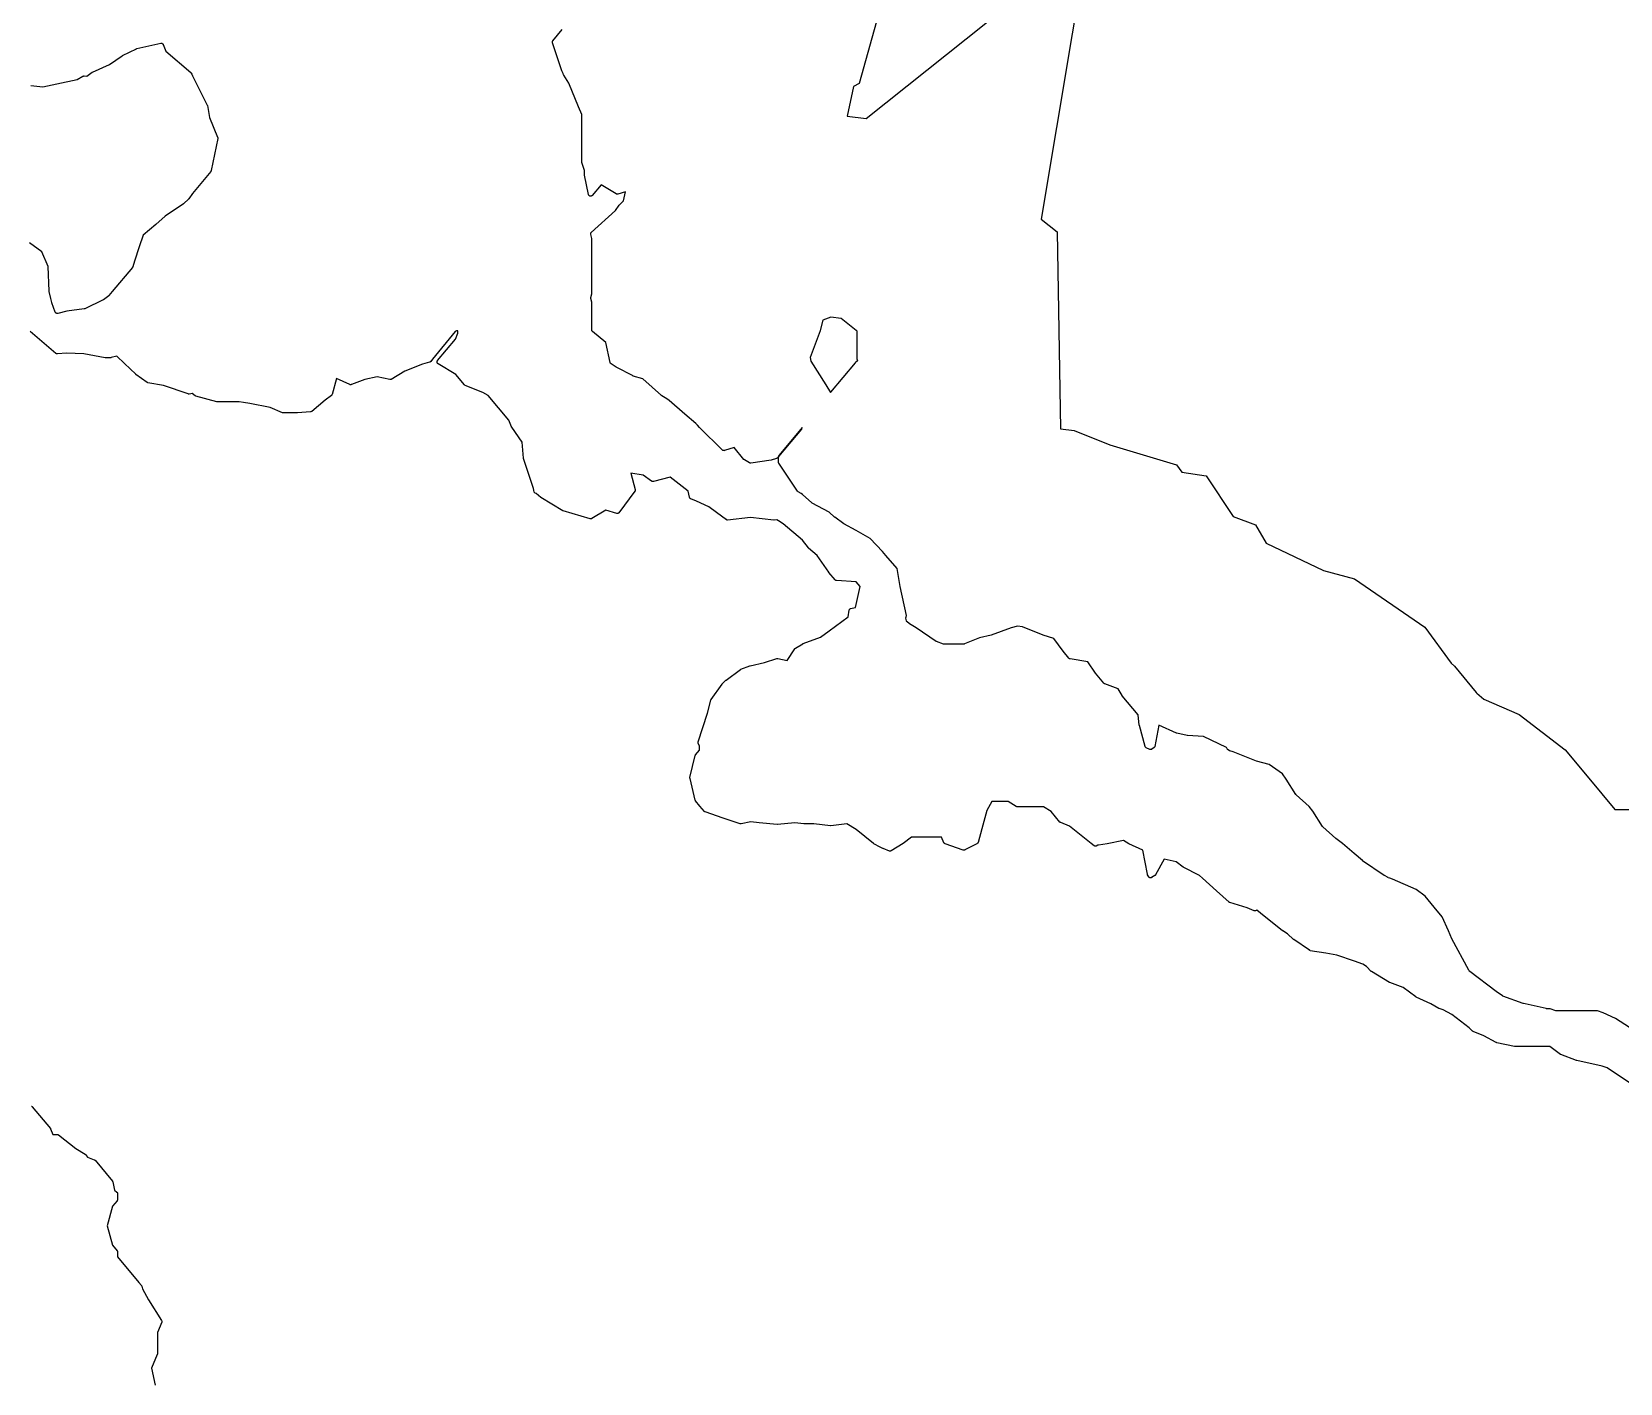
# Model space of a CAD drawing. Header units: millimetres. Extents: x 0 to 500, y 0 to 700.
# Drawn here: x 184.5 to 239.7, y 158.8 to 205.7 of the extents above; entities that cross this region are included whole.
import ezdxf

# ---------------------------------------------------------------- set-up
doc = ezdxf.new("R2010")
doc.units = ezdxf.units.MM
doc.layers.add('CORTE', color=1, linetype='Continuous')
doc.layers.add('GRABADO', color=5, linetype='Continuous')

msp = doc.modelspace()

# ---------------------------------------------------------------- linework, layer by layer
at = {"layer": 'CORTE'}
for points in [[(214.279, 207.691), (213.237, 203.95), (213.034, 203.846), (212.819, 202.816), (213.474, 202.729), (221.163, 208.872), (219.556, 199.228), (220.111, 198.792), (220.23, 191.947), (220.698, 191.885), (221.939, 191.388), (224.26, 190.691), (224.44, 190.444), (225.284, 190.317), (226.23, 188.898), (227.002, 188.613), (227.376, 187.975), (229.366, 187.02), (230.441, 186.733), (232.887, 185.055), (233.801, 183.801), (233.918, 183.696), (234.674, 182.788), (234.694, 182.756), (234.935, 182.55), (236.157, 182.017), (237.765, 180.79), (238.585, 179.805), (239.49, 178.719), (239.491, 178.717), (240.139, 178.717)], [(239.99, 169.22), (239.224, 169.745), (239.111, 169.775), (239.083, 169.785), (239.041, 169.797), (238.161, 169.995), (238.156, 169.996), (237.607, 170.202), (237.601, 170.205), (237.596, 170.208), (237.593, 170.21), (237.228, 170.479), (236.014, 170.479), (236.01, 170.479), (236.004, 170.48), (235.385, 170.615), (235.379, 170.616), (235.37, 170.62), (235.366, 170.622), (234.932, 170.858), (234.568, 171.004), (234.563, 171.006), (234.557, 171.01), (234.55, 171.014), (234.545, 171.019), (234.425, 171.137), (233.82, 171.598), (233.518, 171.754), (233.383, 171.8), (233.378, 171.802), (233.372, 171.805), (233.095, 171.971), (232.587, 172.2), (232.582, 172.202), (232.578, 172.205), (232.133, 172.539), (231.666, 172.707), (231.661, 172.71), (231.657, 172.712), (231.032, 173.087), (231.028, 173.09), (231.023, 173.093), (230.859, 173.258), (230.735, 173.343), (230.439, 173.444), (229.824, 173.655), (229.441, 173.721), (228.903, 173.813), (228.896, 173.814), (228.885, 173.819), (228.878, 173.822), (228.874, 173.825), (228.329, 174.198), (228.327, 174.2), (228.321, 174.204), (228.113, 174.404), (227.95, 174.502), (227.946, 174.504), (227.181, 175.116), (227.05, 175.221), (227.007, 175.203), (227.002, 175.202), (226.998, 175.201), (226.988, 175.199), (226.973, 175.199), (226.964, 175.201), (226.959, 175.202), (226.955, 175.203), (226.71, 175.302), (226.113, 175.482), (226.107, 175.484), (226.099, 175.488), (226.093, 175.492), (226.089, 175.495), (225.643, 175.896), (225.16, 176.33), (225.058, 176.422), (224.494, 176.713), (224.488, 176.716), (224.484, 176.719), (224.252, 176.905), (223.833, 176.988), (223.532, 176.447), (223.529, 176.441), (223.523, 176.433), (223.518, 176.429), (223.513, 176.425), (223.509, 176.421), (223.394, 176.352), (223.39, 176.351), (223.384, 176.348), (223.377, 176.346), (223.369, 176.344), (223.36, 176.343), (223.351, 176.343), (223.34, 176.345), (223.333, 176.348), (223.324, 176.351), (223.318, 176.355), (223.311, 176.359), (223.302, 176.368), (223.296, 176.376), (223.293, 176.38), (223.255, 176.449), (223.251, 176.456), (223.249, 176.462), (223.248, 176.467), (223.093, 177.306), (222.601, 177.527), (222.597, 177.529), (222.418, 177.637), (221.846, 177.522), (221.553, 177.478), (221.526, 177.474), (221.468, 177.447), (221.464, 177.446), (221.456, 177.443), (221.446, 177.442), (221.442, 177.442), (221.435, 177.442), (221.425, 177.443), (221.413, 177.446), (221.404, 177.451), (221.399, 177.453), (221.394, 177.457), (221.294, 177.537), (220.54, 178.14), (220.235, 178.263), (220.229, 178.266), (220.225, 178.269), (220.22, 178.272), (220.213, 178.278), (220.208, 178.284), (219.903, 178.65), (219.632, 178.813), (218.723, 178.813), (218.721, 178.813), (218.716, 178.813), (218.706, 178.815), (218.697, 178.818), (218.69, 178.821), (218.405, 178.993), (217.844, 178.993), (217.67, 178.679), (217.494, 178.043), (217.494, 178.043), (217.364, 177.577), (217.362, 177.571), (217.357, 177.559), (217.354, 177.554), (217.35, 177.549), (217.344, 177.542), (217.338, 177.537), (217.332, 177.533), (217.327, 177.53), (216.908, 177.315), (216.901, 177.311), (216.887, 177.307), (216.878, 177.306), (216.871, 177.306), (216.864, 177.306), (216.857, 177.308), (216.852, 177.309), (216.221, 177.525), (216.218, 177.527), (216.212, 177.53), (216.205, 177.534), (216.198, 177.539), (216.192, 177.545), (216.185, 177.553), (216.181, 177.56), (216.179, 177.564), (216.097, 177.761), (215.047, 177.761), (214.766, 177.537), (214.762, 177.534), (214.341, 177.281), (214.337, 177.279), (214.328, 177.274), (214.319, 177.272), (214.312, 177.271), (214.305, 177.27), (214.296, 177.27), (214.282, 177.273), (214.063, 177.36), (214.06, 177.362), (213.963, 177.414), (213.746, 177.53), (213.741, 177.532), (213.735, 177.536), (213.125, 178.025), (212.806, 178.216), (212.248, 178.148), (212.241, 178.148), (212.235, 178.148), (211.656, 178.218), (211.313, 178.218), (211.308, 178.218), (211.004, 178.259), (210.395, 178.193), (210.389, 178.192), (210.383, 178.193), (209.765, 178.26), (209.466, 178.293), (209.133, 178.22), (209.128, 178.219), (209.12, 178.218), (209.112, 178.218), (209.104, 178.219), (209.099, 178.22), (209.095, 178.222), (208.512, 178.422), (207.883, 178.637), (207.879, 178.639), (207.874, 178.642), (207.866, 178.646), (207.857, 178.654), (207.702, 178.84), (207.55, 179.022), (207.548, 179.026), (207.545, 179.029), (207.54, 179.038), (207.537, 179.048), (207.358, 179.801), (207.356, 179.807), (207.356, 179.817), (207.356, 179.822), (207.356, 179.83), (207.538, 180.591), (207.54, 180.599), (207.545, 180.608), (207.549, 180.615), (207.552, 180.618), (207.685, 180.778), (207.685, 180.916), (207.64, 181.024), (207.638, 181.03), (207.636, 181.037), (207.635, 181.046), (207.635, 181.053), (207.635, 181.058), (207.636, 181.065), (207.638, 181.072), (207.968, 182.063), (208.083, 182.521), (208.084, 182.524), (208.086, 182.531), (208.09, 182.537), (208.092, 182.542), (208.476, 183.079), (208.48, 183.084), (208.604, 183.208), (208.608, 183.211), (209.108, 183.587), (209.111, 183.589), (209.118, 183.593), (209.126, 183.596), (209.439, 183.709), (209.443, 183.711), (209.946, 183.831), (210.37, 183.97), (210.38, 183.972), (210.389, 183.972), (210.398, 183.972), (210.403, 183.971), (210.73, 183.899), (211.002, 184.307), (211.005, 184.312), (211.01, 184.317), (211.014, 184.321), (211.021, 184.327), (211.026, 184.33), (211.276, 184.48), (211.281, 184.483), (211.288, 184.486), (211.895, 184.705), (212.196, 184.931), (212.848, 185.419), (212.886, 185.644), (212.889, 185.654), (212.892, 185.66), (212.895, 185.667), (212.899, 185.673), (212.905, 185.68), (212.915, 185.689), (212.922, 185.693), (212.926, 185.695), (212.934, 185.699), (213.105, 185.74), (213.264, 186.469), (213.131, 186.629), (212.45, 186.672), (212.443, 186.673), (212.438, 186.675), (212.432, 186.676), (212.422, 186.681), (212.415, 186.685), (212.41, 186.689), (212.405, 186.693), (212.401, 186.697), (212.183, 186.959), (212.181, 186.962), (211.772, 187.55), (211.477, 187.8), (211.473, 187.803), (211.47, 187.807), (211.261, 188.076), (210.59, 188.651), (210.432, 188.746), (210.37, 188.783), (210.277, 188.777), (210.272, 188.777), (210.265, 188.778), (209.462, 188.861), (208.657, 188.777), (208.648, 188.777), (208.638, 188.778), (208.632, 188.78), (208.627, 188.782), (208.621, 188.784), (208.615, 188.787), (208.61, 188.791), (208.492, 188.878), (208.008, 189.235), (207.579, 189.428), (207.381, 189.517), (207.373, 189.52), (207.363, 189.528), (207.357, 189.534), (207.35, 189.542), (207.347, 189.547), (207.346, 189.549), (207.342, 189.556), (207.339, 189.566), (207.338, 189.572), (207.299, 189.782), (206.667, 190.27), (206.084, 190.12), (206.077, 190.118), (206.064, 190.117), (206.054, 190.118), (206.046, 190.119), (206.042, 190.12), (206.035, 190.123), (206.026, 190.127), (206.022, 190.13), (205.728, 190.332), (205.298, 190.405), (205.454, 189.843), (205.456, 189.837), (205.457, 189.828), (205.457, 189.821), (205.456, 189.814), (205.455, 189.806), (205.452, 189.798), (205.45, 189.792), (205.447, 189.786), (205.443, 189.781), (204.889, 189.033), (204.886, 189.029), (204.881, 189.025), (204.874, 189.019), (204.867, 189.014), (204.861, 189.011), (204.854, 189.009), (204.849, 189.007), (204.842, 189.006), (204.831, 189.005), (204.824, 189.005), (204.817, 189.006), (204.811, 189.008), (204.432, 189.121), (203.942, 188.828), (203.936, 188.824), (203.929, 188.821), (203.922, 188.819), (203.913, 188.818), (203.904, 188.817), (203.897, 188.818), (203.89, 188.818), (203.884, 188.82), (203.261, 189.006), (202.955, 189.098), (202.95, 189.099), (202.943, 189.103), (202.175, 189.563), (202.171, 189.566), (202.009, 189.696), (201.975, 189.716), (201.969, 189.72), (201.963, 189.725), (201.961, 189.728), (201.956, 189.733), (201.949, 189.744), (201.945, 189.754), (201.943, 189.759), (201.931, 189.807), (201.931, 189.811), (201.923, 189.873), (201.576, 190.914), (201.575, 190.92), (201.574, 190.926), (201.528, 191.48), (201.163, 192.005), (201.16, 192.011), (201.157, 192.017), (201.06, 192.248), (200.704, 192.674), (200.349, 193.101), (200.165, 193.211), (199.551, 193.457), (199.545, 193.459), (199.537, 193.465), (199.531, 193.469), (199.527, 193.472), (199.524, 193.476), (199.223, 193.837), (198.605, 194.207), (198.601, 194.211), (198.596, 194.214), (198.591, 194.22), (198.588, 194.224), (198.582, 194.231), (198.577, 194.242), (198.574, 194.251), (198.572, 194.26), (198.571, 194.27), (198.572, 194.28), (198.573, 194.287), (198.575, 194.292), (198.577, 194.3), (198.582, 194.308), (198.584, 194.312), (198.588, 194.317), (199.208, 195.061), (199.296, 195.272), (199.286, 195.35), (199.28, 195.349), (199.275, 195.349), (199.268, 195.349), (199.261, 195.35), (199.255, 195.351), (199.242, 195.355), (199.204, 195.327), (198.406, 194.369), (198.351, 194.29), (198.347, 194.285), (198.343, 194.281), (198.338, 194.277), (198.333, 194.273), (198.325, 194.268), (198.317, 194.265), (198.312, 194.264), (198.069, 194.199), (197.453, 193.952), (196.977, 193.666), (196.972, 193.664), (196.968, 193.662), (196.961, 193.66), (196.952, 193.658), (196.947, 193.658), (196.942, 193.657), (196.934, 193.658), (196.929, 193.658), (196.493, 193.753), (196.066, 193.66), (195.592, 193.485), (195.586, 193.483), (195.579, 193.482), (195.572, 193.481), (195.562, 193.481), (195.55, 193.482), (195.543, 193.485), (195.539, 193.486), (195.077, 193.699), (194.922, 193.138), (194.92, 193.133), (194.917, 193.125), (194.912, 193.117), (194.908, 193.112), (194.906, 193.109), (194.9, 193.102), (194.687, 192.949), (194.215, 192.553), (194.206, 192.546), (194.19, 192.54), (194.179, 192.538), (193.717, 192.503), (193.226, 192.503), (193.218, 192.504), (193.209, 192.506), (193.203, 192.508), (192.767, 192.683), (192.065, 192.823), (191.851, 192.866), (191.69, 192.882), (190.933, 192.882), (190.93, 192.882), (190.925, 192.883), (190.918, 192.884), (190.189, 193.086), (190.182, 193.088), (190.174, 193.092), (190.169, 193.095), (190.064, 193.17), (190.019, 193.164), (189.956, 193.156), (189.951, 193.156), (189.946, 193.156), (189.936, 193.156), (189.927, 193.159), (189.064, 193.455), (188.527, 193.547), (188.521, 193.548), (188.509, 193.552), (188.503, 193.556), (188.5, 193.558), (188.11, 193.838), (188.106, 193.842), (187.716, 194.216), (187.447, 194.474), (187.246, 194.422), (187.237, 194.42), (187.036, 194.42), (186.295, 194.551), (185.698, 194.578), (185.38, 194.553), (185.369, 194.553), (185.355, 194.556), (185.346, 194.559), (185.341, 194.562), (185.335, 194.566), (185.33, 194.569), (184.429, 195.326)], [(184.485, 168.409), (184.492, 168.405), (184.496, 168.402), (184.504, 168.396), (184.508, 168.391), (185.136, 167.638), (185.138, 167.634), (185.143, 167.627), (185.145, 167.621), (185.227, 167.426), (185.38, 167.426), (185.387, 167.426), (185.396, 167.424), (185.405, 167.421), (185.412, 167.418), (185.418, 167.414), (185.423, 167.41), (186.018, 166.935), (186.345, 166.74), (186.349, 166.737), (186.356, 166.731), (186.361, 166.725), (186.431, 166.641), (186.659, 166.549), (186.664, 166.547), (186.673, 166.542), (186.681, 166.536), (186.687, 166.53), (187.29, 165.807), (187.295, 165.8), (187.299, 165.79), (187.302, 165.784), (187.303, 165.779), (187.364, 165.489), (187.443, 165.425), (187.448, 165.421), (187.452, 165.416), (187.456, 165.41), (187.46, 165.404), (187.464, 165.397), (187.466, 165.391), (187.468, 165.384), (187.47, 165.373), (187.47, 165.166), (187.468, 165.155), (187.466, 165.149), (187.464, 165.14), (187.457, 165.129), (187.453, 165.124), (187.298, 164.938), (187.108, 164.256), (187.298, 163.574), (187.454, 163.388), (187.457, 163.383), (187.46, 163.379), (187.464, 163.372), (187.467, 163.363), (187.468, 163.356), (187.47, 163.347), (187.47, 163.172), (188.214, 162.279), (188.297, 162.179), (188.302, 162.173), (188.307, 162.163), (188.309, 162.158), (188.31, 162.154), (188.336, 162.062), (188.549, 161.677), (188.995, 160.962), (188.999, 160.957), (189.004, 160.944), (189.007, 160.932), (189.007, 160.926), (189.008, 160.921), (189.007, 160.914), (189.006, 160.909), (189.005, 160.9), (188.857, 160.546), (188.857, 159.805), (188.856, 159.797), (188.854, 159.788), (188.852, 159.781), (188.652, 159.301), (188.776, 158.71)]]:
    msp.add_lwpolyline(points, dxfattribs=at)
at = {"layer": 'GRABADO'}
for points in [[(184.461, 203.882), (184.875, 203.837), (185.362, 203.94), (186.062, 204.088), (186.268, 204.202), (186.272, 204.204), (186.282, 204.208), (186.292, 204.21), (186.297, 204.211), (186.301, 204.211), (186.307, 204.211), (186.408, 204.202), (186.594, 204.336), (186.6, 204.34), (187.193, 204.607), (187.632, 204.914), (187.637, 204.917), (188.126, 205.157), (188.134, 205.16), (188.14, 205.161), (188.975, 205.347), (188.979, 205.347), (188.983, 205.348), (188.995, 205.348), (189.004, 205.346), (189.009, 205.345), (189.016, 205.342), (189.024, 205.339), (189.029, 205.335), (189.035, 205.331), (189.04, 205.327), (189.047, 205.32), (189.052, 205.312), (189.054, 205.307), (189.057, 205.302), (189.146, 205.074), (190.014, 204.33), (190.017, 204.327), (190.022, 204.321), (190.027, 204.314), (190.029, 204.31), (190.047, 204.274), (190.076, 204.216), (190.586, 203.197), (190.589, 203.19), (190.591, 203.182), (190.592, 203.178), (190.66, 202.767), (190.947, 202.08), (190.949, 202.075), (190.951, 202.065), (190.952, 202.056), (190.952, 202.049), (190.952, 202.044), (190.951, 202.039), (190.778, 201.202), (190.719, 200.921), (190.717, 200.912), (190.711, 200.902), (190.706, 200.894), (190.069, 200.13), (189.942, 199.94), (189.939, 199.935), (189.934, 199.93), (189.771, 199.773), (189.767, 199.77), (189.764, 199.767), (189.128, 199.332), (188.803, 199.053), (188.36, 198.673), (188.227, 198.274), (188.062, 197.779), (187.997, 197.582), (187.995, 197.576), (187.99, 197.568), (187.987, 197.563), (187.984, 197.558), (187.288, 196.723), (187.172, 196.584), (187.168, 196.58), (187.163, 196.575), (186.986, 196.434), (186.981, 196.43), (186.976, 196.427), (186.335, 196.119), (186.329, 196.117), (186.321, 196.114), (186.315, 196.113), (185.707, 196.041), (185.392, 195.956), (185.387, 195.956), (185.382, 195.955), (185.375, 195.955), (185.368, 195.956), (185.361, 195.957), (185.353, 195.959), (185.347, 195.962), (185.34, 195.965), (185.33, 195.971), (185.324, 195.977), (185.317, 195.984), (185.312, 195.993), (185.308, 196.001), (185.191, 196.328), (185.19, 196.332), (185.153, 196.476), (185.099, 196.725), (185.098, 196.73), (185.098, 196.734), (185.058, 197.588), (184.844, 198.102), (184.409, 198.409)], [(239.992, 171.141), (239.504, 171.451), (239.077, 171.648), (238.888, 171.717), (238.179, 171.717), (237.452, 171.717), (237.444, 171.719), (237.437, 171.72), (237.431, 171.722), (237.239, 171.796), (237.106, 171.796), (237.098, 171.798), (236.37, 171.964), (236.314, 171.974), (236.308, 171.975), (236.301, 171.978), (235.597, 172.238), (235.592, 172.24), (235.586, 172.243), (235.361, 172.391), (235.358, 172.392), (234.445, 173.09), (234.437, 173.096), (234.431, 173.104), (234.429, 173.106), (234.421, 173.119), (234.41, 173.135), (234.409, 173.138), (233.821, 174.227), (233.82, 174.23), (233.702, 174.498), (233.483, 174.993), (233.207, 175.324), (232.891, 175.704), (232.583, 175.939), (231.767, 176.295), (231.67, 176.33), (231.614, 176.35), (231.609, 176.352), (231.482, 176.42), (231.478, 176.422), (230.724, 176.939), (230.721, 176.942), (230.43, 177.191), (230.026, 177.537), (229.796, 177.71), (229.793, 177.712), (229.344, 178.117), (229.34, 178.121), (229.335, 178.126), (229.332, 178.13), (228.999, 178.663), (228.862, 178.828), (228.416, 179.23), (228.412, 179.234), (228.41, 179.237), (228.407, 179.241), (228.072, 179.777), (227.936, 179.963), (227.473, 180.28), (227.042, 180.395), (227.037, 180.397), (226.228, 180.72), (226.113, 180.755), (226.108, 180.756), (226.104, 180.758), (226.098, 180.762), (226.092, 180.766), (226.035, 180.808), (226.033, 180.811), (226.029, 180.814), (226.023, 180.822), (226.019, 180.828), (226.017, 180.831), (225.995, 180.874), (225.191, 181.259), (224.639, 181.293), (224.634, 181.294), (224.267, 181.367), (224.259, 181.369), (224.254, 181.372), (223.646, 181.655), (223.508, 180.914), (223.507, 180.907), (223.505, 180.903), (223.503, 180.897), (223.497, 180.888), (223.494, 180.884), (223.492, 180.882), (223.485, 180.874), (223.399, 180.812), (223.392, 180.808), (223.384, 180.804), (223.374, 180.801), (223.365, 180.8), (223.36, 180.8), (223.355, 180.8), (223.346, 180.8), (223.334, 180.804), (223.328, 180.806), (223.208, 180.863), (223.202, 180.867), (223.191, 180.875), (223.185, 180.882), (223.181, 180.885), (223.178, 180.89), (223.174, 180.898), (223.171, 180.904), (223.17, 180.908), (222.967, 181.64), (222.965, 181.645), (222.922, 182.011), (222.372, 182.671), (222.369, 182.676), (222.23, 182.913), (221.765, 183.085), (221.759, 183.087), (221.755, 183.09), (221.749, 183.093), (221.741, 183.101), (221.736, 183.106), (221.446, 183.454), (221.443, 183.458), (221.178, 183.856), (220.564, 183.949), (220.554, 183.951), (220.545, 183.955), (220.539, 183.959), (220.533, 183.963), (220.525, 183.969), (220.521, 183.974), (220.317, 184.219), (220.316, 184.221), (219.993, 184.664), (219.628, 184.774), (219.625, 184.775), (218.909, 185.061), (218.731, 185.085), (218.517, 185.028), (217.823, 184.777), (217.819, 184.776), (217.417, 184.68), (216.898, 184.473), (216.887, 184.469), (216.876, 184.468), (216.176, 184.468), (216.172, 184.469), (216.162, 184.47), (215.92, 184.553), (215.918, 184.554), (215.911, 184.556), (215.905, 184.561), (215.212, 185.035), (214.979, 185.175), (214.975, 185.178), (214.903, 185.235), (214.899, 185.239), (214.893, 185.245), (214.889, 185.251), (214.885, 185.258), (214.882, 185.264), (214.879, 185.271), (214.877, 185.278), (214.859, 185.365), (214.859, 185.37), (214.858, 185.377), (214.859, 185.384), (214.86, 185.393), (214.862, 185.4), (214.88, 185.457), (214.653, 186.474), (214.551, 187.089), (214.166, 187.551), (214.039, 187.688), (213.621, 188.14), (213.132, 188.411), (212.706, 188.647), (212.702, 188.649), (212.384, 188.878), (212.38, 188.881), (212.197, 189.052), (211.602, 189.369), (211.595, 189.374), (211.59, 189.378), (211.27, 189.666), (211.223, 189.695), (211.113, 189.76), (211.11, 189.762), (211.103, 189.767), (211.094, 189.777), (211.091, 189.782), (210.442, 190.756), (210.439, 190.76), (210.435, 190.769), (210.431, 190.78), (210.43, 190.791), (210.43, 190.94), (210.431, 190.952), (210.436, 190.965), (210.439, 190.972), (210.442, 190.977), (210.446, 190.982), (211.244, 191.94), (211.254, 191.994), (211.252, 191.993), (210.451, 191.032), (210.407, 190.953), (210.404, 190.949), (210.399, 190.942), (210.394, 190.937), (210.389, 190.932), (210.385, 190.929), (210.379, 190.925), (210.369, 190.921), (210.364, 190.919), (210.176, 190.863), (210.171, 190.861), (209.475, 190.757), (209.469, 190.756), (209.456, 190.756), (209.444, 190.758), (209.437, 190.76), (209.432, 190.762), (209.426, 190.765), (209.248, 190.872), (209.243, 190.875), (209.235, 190.882), (209.231, 190.887), (208.887, 191.299), (208.555, 191.191), (208.55, 191.19), (208.546, 191.189), (208.536, 191.188), (208.529, 191.189), (208.524, 191.189), (208.517, 191.191), (208.507, 191.194), (208.501, 191.197), (208.496, 191.2), (208.489, 191.205), (208.484, 191.209), (207.684, 191.995), (207.682, 191.998), (207.619, 192.073), (207.56, 192.13), (207.175, 192.453), (206.639, 192.936), (206.555, 192.986), (206.373, 193.095), (206.368, 193.098), (206.364, 193.102), (205.719, 193.682), (205.384, 193.783), (205.379, 193.785), (205.377, 193.786), (204.795, 194.085), (204.791, 194.087), (204.614, 194.208), (204.608, 194.212), (204.601, 194.22), (204.597, 194.224), (204.593, 194.229), (204.59, 194.235), (204.589, 194.238), (204.584, 194.247), (204.438, 194.951), (203.973, 195.324), (203.967, 195.328), (203.959, 195.339), (203.954, 195.347), (203.951, 195.353), (203.949, 195.359), (203.947, 195.367), (203.946, 195.375), (203.945, 195.379), (203.945, 196.344), (203.909, 196.476), (203.908, 196.481), (203.907, 196.485), (203.906, 196.493), (203.907, 196.501), (203.908, 196.507), (203.909, 196.511), (203.945, 196.643), (203.945, 198.567), (203.909, 198.698), (203.907, 198.705), (203.906, 198.717), (203.907, 198.728), (203.91, 198.74), (203.914, 198.749), (203.917, 198.756), (203.921, 198.761), (203.925, 198.766), (203.929, 198.77), (204.773, 199.531), (204.897, 199.717), (204.901, 199.722), (204.905, 199.727), (205.051, 199.866), (205.117, 200.183), (204.848, 200.102), (204.842, 200.101), (204.835, 200.1), (204.828, 200.1), (204.824, 200.1), (204.815, 200.101), (204.804, 200.104), (204.797, 200.108), (204.793, 200.11), (204.27, 200.424), (203.96, 200.055), (203.956, 200.051), (203.952, 200.048), (203.947, 200.044), (203.939, 200.039), (203.931, 200.035), (203.926, 200.034), (203.919, 200.032), (203.911, 200.031), (203.904, 200.03), (203.897, 200.031), (203.89, 200.032), (203.882, 200.034), (203.875, 200.037), (203.869, 200.039), (203.863, 200.043), (203.858, 200.047), (203.851, 200.052), (203.842, 200.063), (203.839, 200.069), (203.835, 200.077), (203.832, 200.087), (203.691, 200.758), (203.69, 200.766), (203.69, 200.928), (203.6, 201.197), (203.599, 201.201), (203.597, 201.208), (203.597, 201.217), (203.597, 202.869), (203.486, 203.134), (203.142, 203.963), (202.972, 204.235), (202.969, 204.24), (202.967, 204.246), (202.947, 204.292), (202.91, 204.383), (202.908, 204.385), (202.582, 205.365), (202.579, 205.377), (202.579, 205.393), (202.581, 205.407), (202.585, 205.416), (202.588, 205.423), (202.591, 205.428), (202.595, 205.433), (202.92, 205.823)]]:
    msp.add_lwpolyline(points, dxfattribs=at)
msp.add_lwpolyline([(213.136, 194.288), (213.142, 194.293), (213.146, 194.298), (213.153, 194.302), (213.16, 194.306), (213.168, 194.31), (213.178, 194.313), (213.182, 194.313), (213.188, 194.314), (213.188, 194.315), (213.183, 194.32), (213.179, 194.327), (213.177, 194.332), (213.173, 194.341), (213.172, 194.346), (213.17, 194.353), (213.17, 194.361), (213.17, 195.339), (213.128, 195.365), (213.124, 195.368), (212.605, 195.783), (212.251, 195.83), (211.976, 195.72), (211.876, 195.361), (211.875, 195.358), (211.532, 194.432), (211.56, 194.299), (212.074, 193.476), (212.239, 193.211), (212.251, 193.218), (213.108, 194.245), (213.133, 194.283), (213.136, 194.288)], close=True, dxfattribs=at)

doc.saveas('drawing.dxf')
